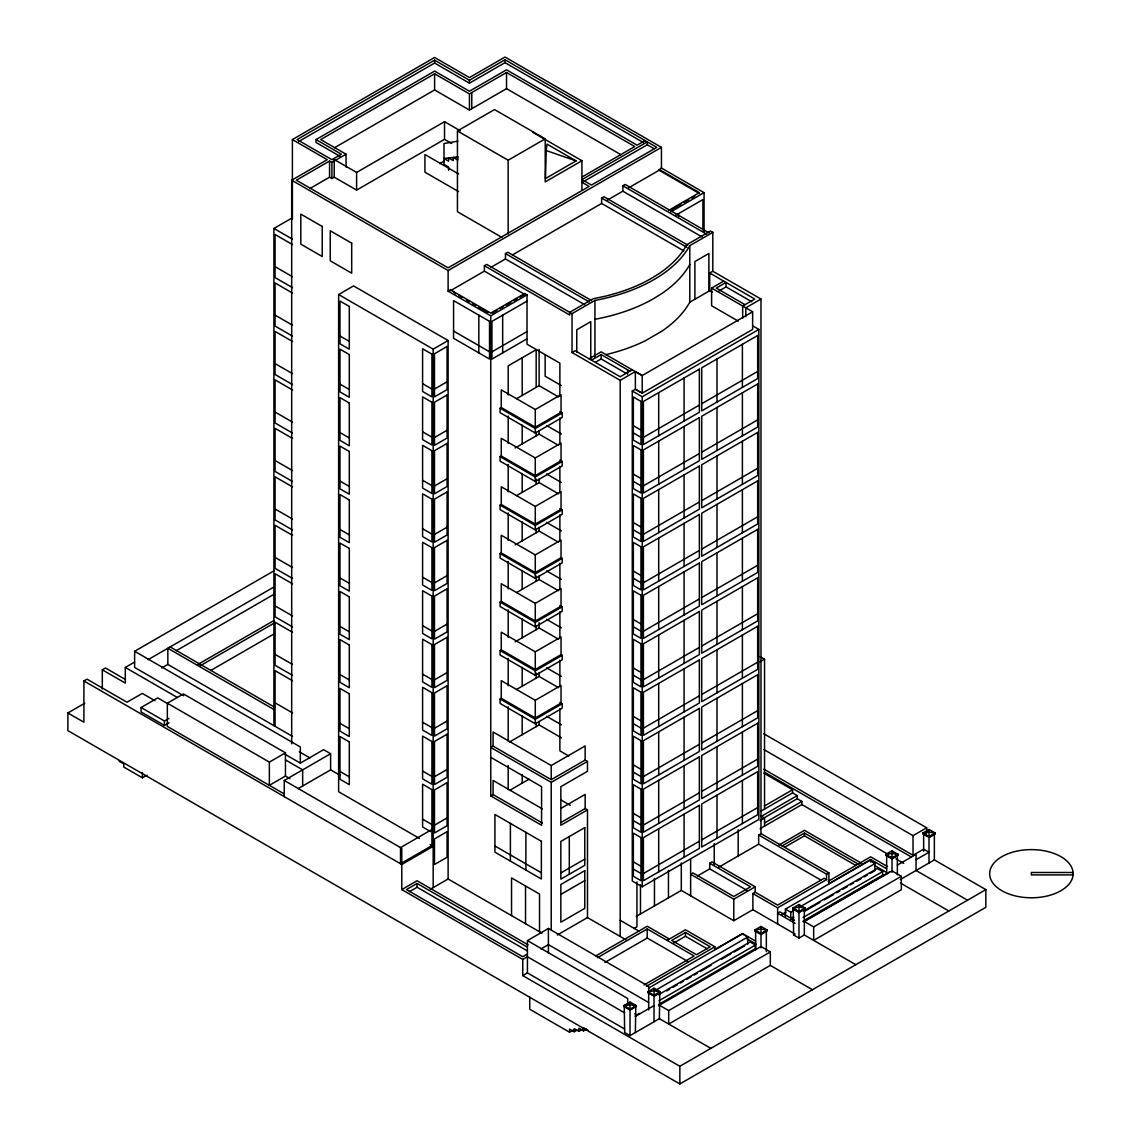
<?xml version="1.0" encoding="UTF-8"?>
<svg xmlns="http://www.w3.org/2000/svg" width="1141" height="1141" viewBox="0 0 1141 1141"><rect width="100%" height="100%" fill="white"/><g stroke="black" fill="none" stroke-linecap="round" stroke-linejoin="round"><path stroke-width="1.5" d="M704.068 231.723L704.068 192.644L661.438 168.027L661.438 147.36L448.113 270.531L448.113 291.183L490.758 315.8L490.758 795.919L493.083 794.564L493.083 780.43L542.374 808.883M546.239 150.569L545.484 178.567L576.077 160.895L547.01 144.123L546.239 150.569L576.077 160.895M594.932 319.28A146.733 84.719 0 0 0 653.836 298.514L661.709 293.594A146.733 84.719 0 0 0 689.792 264.512M292.396 219.058L292.396 139.573L434.607 57.464L469.45 77.574L505.007 57.05L661.438 147.36M583.479 181.619L647.275 144.779L647.275 141.883L581.967 179.593L591.466 185.07L656.774 147.36L505.007 59.746L469.45 80.269L434.607 60.159L297.059 139.573L331.903 159.683L341.387 154.206L316.028 139.573L316.028 142.468L339.89 156.246M298.585 141.584L434.607 63.055L469.45 83.179L505.007 62.641L643.524 142.625M316.028 139.573L434.607 71.113L469.45 91.223L506.533 69.815L637.106 145.192L645.064 140.6M581.953 177.04L634.767 146.547L506.533 72.511L469.45 93.919L434.607 73.794L320.692 139.573L346.051 154.206L346.051 167.128M334.541 147.717L434.607 89.954L469.45 110.064L506.533 88.656L621.032 154.762M291.682 743.846L291.682 180.207L327.239 159.683L292.396 139.573M346.051 154.206L331.903 162.379L329.564 161.024L296.346 180.207L448.113 267.835L589.127 186.425L581.924 182.26M309.938 188.522L329.564 177.183L331.903 178.524L334.227 177.183L356.605 190.105L444.519 139.345L451.693 143.495M334.227 177.183L334.227 159.512L356.605 172.434L444.519 121.688L460.308 130.787M273.911 725.647L273.911 228.457L291.982 218.017M501.997 237.456L457.441 211.727L457.441 130.958L494.495 109.565L545.213 138.845L545.213 181.918L581.924 160.724L581.924 190.333M439.613 163.719L444.006 161.181M457.441 130.958L508.144 160.239L545.213 138.845M419.46 838.421L338.62 791.74L338.62 294.549L353.553 285.92L448.113 340.531L448.113 878.998L541.989 933.195M559.874 396.055L559.874 363.166L527.014 344.211L527.014 294.863L524.689 293.508L524.689 294.392L484.383 271.13L484.383 265.739L486.708 264.398L572.026 313.647L594.932 300.425A146.733 84.719 0 0 0 653.836 279.673L653.893 279.631A146.619 84.648 0 0 0 689.777 245.657L712.811 232.365L712.811 271.244L760.99 299.042L760.99 833.643L828.894 872.851L828.894 883.619L870.64 859.515L886.7 868.786M584.691 304.69L505.463 258.95L505.463 253.573L507.802 252.218L591.594 300.596M512.409 254.942L601.621 203.44L601.621 198.049L603.96 196.708L687.752 245.087M702.057 236.929L622.843 191.189L622.843 185.798L625.168 184.457L708.96 232.835M448.113 291.183L450.453 289.828L490.758 313.105L524.689 293.508M699.404 193.528L659.099 170.251L661.438 168.027M484.383 271.13L450.453 290.713L450.453 289.828M491.044 267.279L505.463 258.95M606.855 200.417L622.843 191.189M628.263 188.065L659.099 170.251M668.569 210.443L699.404 192.644L659.099 169.367M492.299 313.09L496.92 310.423M500.015 308.641L503.095 306.858M506.176 305.089L510.811 302.408M513.892 300.625L516.973 298.842M520.054 297.074L524.689 294.392M670.109 210.443L680.906 204.21M683.987 202.428L688.608 199.761M691.703 197.978L694.783 196.195M490.758 315.8L527.014 294.863M670.837 211.827L704.068 192.644M338.62 294.549L433.181 349.146L448.113 340.531M527.014 301.124L491.928 321.391L491.928 359.087L527.014 338.82M675.486 215.407L702.913 199.575L702.913 230.026M491.928 351.842L527.014 331.575M434.479 389.052L447.087 381.779M572.026 313.647L572.026 352.526L575.135 350.729L620.191 376.744L632.228 369.798M605.828 354.666A146.733 84.719 0 0 0 645.307 340.76L661.709 331.289A146.733 84.719 0 0 0 689.792 302.208L709.702 290.698L709.702 273.027L712.811 271.244M434.479 437.516L447.087 430.243M559.874 411.63L562.199 412.985L562.199 417.463L535.272 433.01L500.1 412.7L500.1 408.207L501.256 407.537L535.272 427.176L561.044 412.3L561.044 394.643L535.272 409.519L501.256 389.88L501.256 407.537M516.573 398.694L539.108 385.687L558.519 396.897M589.127 358.802L601.164 351.856L642.183 375.546L642.24 393.174L635.337 389.252L632.285 391.021L632.285 881.023L642.24 886.771L758.851 819.452L758.851 329.435L753.16 326.155M738.241 321.134L711.613 305.759L711.613 288.088L723.694 281.114M591.452 360.157L601.164 354.551L629.903 371.139M595.616 362.168L601.164 358.959L626.109 373.364M719.058 290.898L726.033 286.876L751.748 301.723M102.305 688.964L102.305 669.824L105.485 667.984L125.41 679.494M183.73 695.782L134.624 667.442L134.624 651.283L273.869 570.899M900.235 879.611L934.365 859.915L985.838 889.623L985.838 907.295L679.851 1083.95L67.875 730.625L67.875 712.968L83.906 722.21L83.906 680.949L87.016 679.152L126.979 702.228L142.283 693.4L154.919 700.688M434.479 485.98L447.087 478.707M500.1 408.207L535.272 428.531L562.199 412.985M572.026 352.526L620.191 380.338L635.337 371.581L642.24 375.517L752.632 311.778L752.632 329.435L642.183 393.203M760.99 299.042L745.786 307.828L745.786 316.656M102.305 669.824L125.296 683.088L125.296 667.442L134.495 662.137M148.216 659.598L273.926 587.016M559.874 460.094L562.199 461.449L562.199 465.927L535.272 481.473L500.1 461.164L500.1 456.671L501.256 456.001L535.272 475.64L561.044 460.764L561.044 443.107L535.272 457.969L501.256 438.329L501.256 456.001M515.176 447.971L539.108 434.15L558.519 445.361M67.875 712.968L84.719 703.241M176.284 650.712L273.926 594.333M161.808 667.899L167.841 664.419L292.524 736.401M632.285 391.021L642.24 396.768L758.851 329.435M197.593 664.604L273.883 620.561M199.932 665.959L274.696 622.786M434.479 534.444L447.087 527.171M500.1 456.671L535.272 476.981L562.199 461.449M168.982 722.795L164.447 725.419L141.07 711.927L141.07 707.506L157.729 697.893L167.941 703.797M210.614 670.551L274.696 633.555M559.874 508.558L562.199 509.899L562.199 514.391L535.272 529.937L500.1 509.628L500.1 505.135L501.256 504.465L535.272 524.104L561.044 509.228L561.044 491.571L535.272 506.433L501.256 486.793L501.256 504.465M516.573 495.622L539.108 482.614L558.519 493.825M167.342 703.213L183.43 693.928L285.45 752.832L285.45 776.051L269.362 785.336L269.362 762.117L167.342 703.213L167.342 726.432L284.266 793.936M643.41 437.388L699.376 405.069M701.715 403.729L757.681 371.41M141.07 707.506L164.447 720.998L168.982 718.374M434.479 582.908L447.087 575.635M500.1 505.135L535.272 525.445L562.199 509.899M500.1 553.599L501.256 552.929L535.272 572.568L561.044 557.692L562.199 558.363L562.199 562.855L535.272 578.401L500.1 558.092L500.1 553.599L535.272 573.909L562.199 558.363M515.176 544.885L539.108 531.078L558.519 542.289M643.41 485.852L699.376 453.533M701.715 452.178L757.681 419.874M119.177 761.218L123.77 763.871L123.77 767.052L142.425 777.82L147.018 775.167M501.256 552.929L501.256 535.257L535.272 554.897L561.044 540.021L561.044 557.692M434.479 631.372L447.087 624.098M559.874 605.486L562.199 606.827L562.199 611.319L535.272 626.865L500.1 606.541L500.1 602.063L501.256 601.393L535.272 621.032L561.044 606.156L561.044 588.485L535.272 603.361L501.256 583.721L501.256 601.393M516.573 592.55L539.108 579.542L558.519 590.738M643.41 534.316L699.376 501.997M701.715 500.642L757.681 468.323M269.362 762.117L285.45 752.832M434.479 679.836L447.087 672.562M500.1 602.063L535.272 622.373L562.199 606.827M284.993 754.258L300.34 763.115L323.602 749.68L330.605 753.716L330.605 769.875L298.072 788.659M500.1 650.527L501.256 649.857L535.272 669.496L561.044 654.62L562.199 655.291L562.199 659.783L535.272 675.329L500.1 655.005L500.1 650.527L535.272 670.837L562.199 655.291M515.176 641.812L539.108 627.992L558.519 639.202M284.266 796.632L284.266 780.473L330.605 753.716M643.41 582.766L699.376 550.461M701.715 549.106L757.681 516.787M501.256 649.857L501.256 632.185L535.272 651.825L561.044 636.949L561.044 654.62M434.479 728.286L447.087 721.012M559.874 702.4L562.199 703.755L562.199 708.233L535.272 723.779L500.1 703.469L500.1 698.991L501.256 698.306L535.272 717.946L561.044 703.084L561.044 685.413L535.272 700.289L501.256 680.649L501.256 698.306M516.573 689.464L539.108 676.456L558.519 687.666M643.41 631.23L699.376 598.911M701.715 597.57L757.681 565.251M434.479 776.75L447.087 769.476M500.1 698.991L535.272 719.301L562.199 703.755M587.487 761.432L585.148 760.077L551.217 779.674L493.083 746.114L490.758 747.455L551.217 782.369L587.487 761.432L587.487 771.302L560.844 786.677L560.844 825.271L587.487 809.882L587.487 917.578L625.938 939.785M509.585 741.964L539.108 724.92L561.5 737.856M643.41 679.694L699.376 647.375M701.715 646.034L757.681 613.715M434.479 825.214L447.087 817.94M431.926 829.464L400.52 847.592L400.52 863.751L431.926 845.624L431.926 789.615L422.598 784.224L422.598 826.954L430.599 831.575M493.083 746.114L493.083 731.98L551.217 765.54L585.148 745.943L585.148 760.077M509.585 790.428L529.167 779.118M643.41 728.158L699.376 695.839M701.715 694.498L757.681 662.179M760.006 661.823L764.541 659.198L764.541 809.083M284.266 780.473L401.789 848.319L401.789 889.595L417.078 880.752L528.026 944.805M527.27 947.073L417.078 883.448L406.453 889.595L522.763 956.743L527.327 954.118M409.491 891.62L417.078 887.242L527.27 950.852M561.472 808.085L585.148 794.407L585.148 808.541L561.472 822.219M430.257 889.31L448.113 878.998M643.41 776.622L699.376 744.303M701.715 742.962L757.681 710.643M643.41 825.086L699.376 792.767M701.715 791.426L757.681 759.107M560.844 872.936L584.777 859.116M560.844 894.416L584.777 880.595M624.598 1028.997L527.427 972.902L527.427 940.583L548.407 928.474L648.673 986.366L648.673 1009.999M643.41 873.55L699.376 841.231M701.715 839.876L757.681 807.571M764.541 805.931L792.567 789.757L792.567 792.895L760.548 811.394M761.375 816.3L797.231 795.591L797.231 798.729L762.858 818.568M557.264 935.035L587.487 917.578M760.148 820.593L764.541 818.054L764.541 826.127M401.789 889.595L522.763 959.438L527.427 956.743L624.598 1012.851M540.92 948.955L548.407 944.634L648.673 1002.511M764.541 822.989L801.895 801.424L801.895 804.562L888.283 854.452M760.148 828.666L801.895 804.562M747.526 890.722L709.716 868.886L709.716 863.252L712.041 861.897L755.214 886.828L755.214 892.205L777.62 905.141L824.23 878.228L826.555 879.583L826.555 874.191L758.651 834.984L758.651 844.169L821.178 880.267M758.651 834.984L760.99 833.643M522.763 959.438L522.763 975.598L527.427 972.902M697.522 875.917L709.716 868.886M718.73 867.217L758.651 844.169M636.193 916.465L681.305 890.422L733.791 920.73L752.875 909.705L795.134 934.108L793.623 934.978L793.237 909.177M633.897 928.56L636.949 926.792L636.949 881.793M779.046 845.01L804.462 830.334L861.284 863.138M782.027 845.98L804.462 833.03L858.973 864.507M595.887 955.887L647.218 926.25L669.41 939.057M785.022 847.036L804.462 835.811L855.95 865.534M597.399 957.713L647.218 928.945L694.142 956.03L644.095 984.925M604.944 962.433L647.218 938.03L688.094 961.621M709.716 863.252L750.55 886.828L733.791 896.498L692.958 872.922L690.633 874.263L733.791 899.194L755.214 886.828M667.071 940.398L685.47 929.787L714.865 946.759L714.865 949.455M685.47 932.468L671.735 940.398L696.481 954.689L710.215 946.759L685.47 932.468L685.47 936.262L707.292 948.87M752.875 909.705L752.875 893.56L755.214 892.205M673.261 943.307L685.47 936.262M826.555 874.191L828.894 872.851M752.875 893.56L777.62 907.837L826.555 879.583M646.462 986.252L714.865 946.759M828.109 881.38L870.64 856.82L887.441 866.518M529.752 997.091L529.752 1009.243L569.544 1032.22L573.852 1029.724M715.535 949.07L742.463 933.523L755.599 941.111M649.058 987.835L742.377 933.951L747.726 937.046L747.726 944.12M785.407 916.18L785.407 909.106L869.556 860.528L874.919 863.623L874.919 870.683L870.326 873.336M763.857 749.551L913.028 835.668L926.677 827.795L926.677 833.13M569.544 1032.22L569.544 1029.068L574.208 1031.764L577.075 1030.109M574.208 1031.764L574.208 1028.626L578.872 1031.321L583.179 1028.84M630.017 1002.069L623.885 1005.606L623.885 1006.505L630.017 1010.042L636.15 1006.505L636.15 1005.606L630.017 1002.069L630.017 1035.614L624.669 1032.534L624.27 1006.733M654.021 988.206L647.888 991.743L647.888 992.641L654.021 996.179L660.154 992.641L660.154 991.743L654.021 988.206L654.021 1021.765M760.99 926.449L754.857 930.001L754.857 930.885L760.99 934.436L767.123 930.885L767.123 930.001L760.99 926.449L760.99 947.857M781.485 914.697L786.092 912.03M798.985 904.513L792.852 908.051L792.852 908.949L798.985 912.5L805.118 908.949L805.118 908.051L798.985 904.513L798.985 938.073L793.623 934.978M892.005 850.815L885.872 854.352L885.872 855.251L892.005 858.788L898.138 855.251L898.138 854.352L892.005 850.815L892.005 872.223M929.016 829.45L922.884 832.987L922.884 833.886L929.016 837.423L935.149 833.886L935.149 832.987L929.016 829.45L929.016 862.995M885.872 855.251L888.939 853.482M648.288 992.87L652.695 994.966M755.242 931.113L761.375 934.208M886.257 855.479L892.39 858.56M923.269 834.1L927.676 831.561M578.872 1031.321L578.872 1028.184L583.536 1030.865L586.403 1029.211M655.932 990.046L747.726 937.046M785.407 909.106L790.77 912.201L795.363 909.548M799.941 906.895L874.919 863.623M634.039 1007.275L630.403 1009.814M658.043 993.412L654.421 995.965M760.99 933.98L766.723 931.113M798.985 912.044L804.719 909.177M892.005 858.346L897.753 855.479M934.75 834.1L929.402 837.194M658.243 994.909L750.036 941.91L755.442 945.033L755.442 948.57L659.056 1004.223M803.777 910.889L877.215 868.486L882.635 871.61L882.635 875.147L803.079 921.072M666.644 990.93L669.71 989.161M672.762 987.393L677.355 984.74M680.421 982.986L683.473 981.217M686.54 979.449L691.118 976.796M694.184 975.027L697.251 973.259M700.303 971.49L711.014 965.315M721.725 959.125L730.896 953.833M733.963 952.065L744.674 945.875M793.822 917.507L790.77 919.275L790.77 912.201M804.533 911.317L819.837 902.488M824.43 899.835L833.6 894.53M836.667 892.775L839.719 891.007M842.785 889.238L847.378 886.586M850.43 884.817L853.497 883.048M856.549 881.28L861.141 878.641M864.208 876.873L867.26 875.104M659.056 1000.686L755.442 945.033M803.079 917.535L882.635 871.61M763.857 769.148L913.028 855.279L923.654 849.132L929.016 852.227L916.052 859.715M635.195 1015.861L639.488 1013.365M635.38 1016.374L654.021 1005.606M897.354 865.12L916.052 854.324L916.052 870.483L967.525 900.192M803.193 921.771L889.324 872.052M658.585 1005.663L760.99 946.545L770.318 951.936L770.318 965.4L668.712 1024.047L668.712 1010.598L770.318 951.936M813.661 926.906L901.333 876.288L901.333 889.752L813.661 940.369L813.661 926.906L804.334 921.514L892.005 870.911L901.333 876.288M630.017 1035.614L659.384 1018.671L710.857 1048.379M798.985 938.073L804.334 934.978L855.807 964.701M522.763 975.598L679.851 1066.279L985.838 889.623M457.94 141.156L444.006 143.524L444.006 164.361L448.598 167.014L448.598 170.194M1072.982 872.494L1031.393 872.494L1031.393 874.905L1072.982 874.905M647.275 144.779L654.064 148.701M712.811 232.365L710.486 231.024L686.939 244.616L682.746 251.234A143.438 82.808 0 0 1 659.198 273.512L651.497 278.318A143.438 82.808 0 0 1 604.573 296.36L593.106 298.785L569.701 312.306L569.701 315.002L484.383 265.739M532.747 132.327L581.924 160.724M622.843 185.798L706.636 234.176M601.621 198.049L686.939 247.312M601.621 203.44L683.887 250.934M709.702 273.027L754.772 299.042L742.677 306.03L742.677 318.396M745.016 304.676L716.277 288.088L726.033 282.455L726.033 286.876M711.613 288.088L752.632 311.778M709.702 290.698L712.512 292.31M458.596 173.96L424.937 154.52L424.937 172.191L458.596 191.617M505.463 253.573L589.255 301.937M291.682 180.207L448.113 270.531M642.24 393.174L635.394 389.224L635.337 371.581M455.815 293.822L452.777 291.183M458.853 295.576L461.891 297.33M466.455 299.955L469.493 301.709M472.531 303.463L475.569 305.218M478.607 306.972L487.72 312.235M633.341 425.679L640.971 430.086M561.315 385.558L545.141 376.216L545.141 355.008M633.341 432.924L640.971 437.331M453.576 331.047L489.532 351.799M273.911 228.457L292.396 239.125M292.524 244.588L275.067 234.504L275.067 277.591L292.524 287.66M275.067 266.666L292.524 276.735M633.341 474.143L640.971 478.55M546.61 425.522L561.315 434.008M633.341 481.388L640.971 485.795M292.524 293.052L275.067 282.968L275.067 326.055L292.524 336.124M339.975 335.996L349.303 341.373M422.598 383.69L431.926 389.081M275.067 315.13L292.524 325.199M633.341 522.607L640.971 527.014M546.61 473.986L561.315 482.472M633.341 529.852L640.971 534.245M292.524 341.501L275.067 331.432L275.067 374.505L292.524 384.588M339.975 384.103L349.303 389.495M422.598 431.811L431.926 437.188M275.067 363.58L292.524 373.663M633.341 571.07L640.971 575.478M546.61 522.45L561.315 530.936M633.341 578.316L640.971 582.709M760.006 656.588L764.541 659.198M292.524 389.965L275.067 379.896L275.067 422.969L292.524 433.052M339.975 432.567L349.303 437.959M422.598 480.275L431.926 485.652M275.067 412.044L292.524 422.127M633.341 619.534L640.971 623.927M546.61 570.914L561.315 579.4M633.341 626.78L640.971 631.173M292.524 438.429L275.067 428.36L275.067 471.433L292.524 481.502M339.975 481.031L349.303 486.423M422.598 528.739L431.926 534.116M763.657 733.677L926.677 827.795M927.676 836.196L923.654 833.886L923.654 851.229M275.067 460.508L292.524 470.591M633.341 667.998L640.971 672.391M546.61 619.363L561.315 627.864M633.341 675.244L640.971 679.637M292.524 486.893L275.067 476.824L275.067 519.897L292.524 529.966M764.456 772.186L911.459 857.062M763.928 773.227L792.567 789.757M339.975 529.495L349.303 534.872M422.598 577.203L431.926 582.58M792.567 792.895L797.231 795.591M892.39 851.928L898.138 855.251M797.231 798.729L801.895 801.424M895.999 858.902L903.715 863.352M275.067 508.972L292.524 519.041M633.341 716.462L640.971 720.855M546.61 667.827L561.315 676.328M633.341 723.694L640.971 728.101M875.019 865.748L886.7 872.494M900.392 883.02L948.827 910.989M292.524 535.357L275.067 525.288L275.067 568.361L292.524 578.43M760.548 815.744L764.541 818.054M339.975 577.959L349.303 583.336M422.598 625.653L431.926 631.044M275.067 557.436L292.524 567.505M633.341 764.912L640.971 769.319M546.61 716.291L561.315 724.792M633.341 772.157L640.971 776.565M292.524 583.821L275.067 573.738L275.067 616.825L292.524 626.894M568.788 756.027L559.874 750.864L559.874 708.647M339.975 626.423L349.303 631.8M422.598 674.117L431.926 679.508M275.067 605.9L292.524 615.969M633.341 813.376L640.971 817.783M793.623 908.949L799.37 912.272M633.341 820.621L640.971 825.029M794.55 920.302L779.945 911.873L777.62 913.228L795.134 923.34M292.524 632.285L275.067 622.202L275.067 665.289L292.524 675.358M585.148 808.541L587.487 809.882M490.758 757.324L541.576 786.662L541.576 825.257L490.758 795.919M561.358 800.183L570.286 805.346M339.975 674.531L349.303 679.922M422.598 722.239L431.926 727.616M275.067 654.364L292.524 664.433M633.341 861.84L640.971 866.247M633.341 869.085L640.971 873.493M747.013 938.843L756.126 944.106M493.083 794.564L542.374 823.018M292.524 680.749L275.067 670.666L275.067 726.318M770.318 965.4L812.449 989.732M339.975 723.337L349.303 728.728M422.598 771.045L431.926 776.436M275.067 702.827L292.524 712.897M170.18 646.918L274.696 707.263M273.911 709.502L167.841 648.259L167.841 664.419M494.923 845.98L541.362 872.794M620.191 920.316L638.846 931.085M134.624 651.283L300.34 746.956L300.34 763.115M339.975 771.459L349.303 776.836M422.598 819.167L431.926 824.544M299.284 751.791L309.924 757.938M330.605 769.875L339.776 775.181M125.296 667.442L177.311 697.465M285.45 759.892L302.665 769.847L302.665 785.992M430.128 844.582L433.181 846.351L401.789 864.479L83.906 680.949M285.45 776.051L289.914 778.633M654.421 989.333L660.154 992.641M659.769 992.87L659.384 1018.671M659.384 1005.207L668.712 1010.598M527.427 940.583L627.693 998.475L627.693 1004.936M631.843 1004.023L636.15 1006.505M635.765 1006.733L635.38 1032.534M626.01 1007.275L628.677 1008.815M634.824 1013.821L637.163 1015.162M588.2 1030.423L583.536 1027.727L583.536 1030.865M934.365 833.886L934.365 859.915M913.028 835.668L913.028 855.279M897.354 855.251L897.354 874.819M886.643 855.251L886.643 874.334M870.64 859.515L870.64 861.983M804.462 833.03L804.462 835.811M804.334 908.949L804.334 934.978M793.066 917.064L793.066 920.602M777.62 907.837L777.62 923.996M766.338 930.885L766.338 951.708M755.627 930.885L755.627 949.982M742.392 344.325L742.392 387.412M742.392 392.789L742.392 435.876M742.392 441.253L742.392 484.34M742.392 489.717L742.392 532.79M742.392 538.181L742.392 581.254M742.392 586.645L742.392 629.718M742.392 635.109L742.392 678.182M742.392 683.573L742.392 726.646M742.392 732.023L742.392 775.11M742.392 780.487L742.392 823.574M738.184 829.807L738.184 855.978M733.791 899.194L733.791 920.73M717.004 358.987L717.004 402.06M717.004 407.451L717.004 450.524M717.004 455.901L717.004 498.988M717.004 504.365L717.004 547.452M717.004 552.829L717.004 595.902M717.004 601.293L717.004 644.365M717.004 649.757L717.004 692.829M717.004 698.221L717.004 741.293M717.004 746.685L717.004 789.757M717.004 795.149L717.004 838.221M714.237 843.627L714.237 864.564M708.875 291.183L708.875 253.487L694.898 261.56L694.898 299.256M690.633 859.116L690.633 895.799M689.792 245.657L689.792 302.208M684.072 377.999L684.072 421.072M684.072 426.463L684.072 469.536M684.072 474.913L684.072 518M684.072 523.377L684.072 566.464M684.072 571.841L684.072 614.928M684.072 620.305L684.072 663.377M684.072 668.769L684.072 711.841M684.072 717.233L684.072 760.305M684.072 765.697L684.072 808.769M684.072 814.161L684.072 857.233M681.305 863.01L681.305 890.422M679.851 1066.279L679.851 1083.95M678.567 213.638L678.567 217.018M668.455 870.426L668.455 897.839M658.699 392.647L658.699 435.719M658.699 441.111L658.699 484.183M658.699 489.575L658.699 532.647M658.699 538.039L658.699 581.111M658.699 586.488L658.699 629.575M658.699 634.952L658.699 678.039M658.699 683.416L658.699 726.489M658.699 731.88L658.699 774.953M658.699 780.344L658.699 823.417M658.699 828.808L658.699 871.881M654.463 878.499L654.463 905.911M647.218 928.945L647.218 938.03M642.24 396.768L642.24 886.771M640.472 884.86L640.472 913.998M627.564 369.798L627.564 374.205M620.191 380.338L620.191 936.461M601.164 354.551L601.164 358.959M594.932 300.425L594.932 356.962M590.767 359.372L590.767 321.676L576.775 329.749L576.775 352.027M569.302 836.538L569.302 874.234M559.874 417.877L559.874 444.263M559.874 466.341L559.874 492.727M559.874 514.805L559.874 541.191M559.874 563.269L559.874 589.655M559.874 611.733L559.874 638.119M559.874 660.197L559.874 686.582M551.217 765.54L551.217 779.674M551.217 782.369L551.217 929.644M548.407 928.474L548.407 953.32M539.522 931.769L539.522 894.073L511.539 877.914L511.539 915.61M539.108 349.346L539.108 385.687M539.108 430.628L539.108 434.15M539.108 479.092L539.108 482.614M539.108 527.556L539.108 531.078M539.108 576.02L539.108 579.542M539.108 622.715L539.108 627.992M539.108 672.948L539.108 676.456M539.108 721.412L539.108 724.92M536.17 387.384L536.17 349.688L508.187 365.847L508.187 394.971M536.17 432.425L536.17 435.848M536.17 479.177L536.17 484.312M536.17 529.353L536.17 532.776M536.17 576.091L536.17 581.24M536.17 626.266L536.17 629.704M536.17 673.019L536.17 678.153M536.17 723.194L536.17 726.617M535.272 409.519L535.272 427.176M535.272 428.531L535.272 433.01M535.272 457.969L535.272 475.64M535.272 476.981L535.272 481.473M535.272 506.433L535.272 524.104M535.272 525.445L535.272 529.937M535.272 554.897L535.272 572.568M535.272 573.909L535.272 578.401M535.272 603.361L535.272 621.032M535.272 622.373L535.272 626.865M535.272 651.825L535.272 669.496M535.272 670.837L535.272 675.329M535.272 700.289L535.272 717.946M535.272 719.301L535.272 723.779M525.887 832.345L525.887 870.041M525.53 886.001L525.53 923.682M522.179 357.775L522.179 395.471M522.179 425.08L522.179 443.92M522.179 473.544L522.179 492.384M522.179 522.008L522.179 540.848M522.179 570.471L522.179 589.312M522.179 618.921L522.179 637.776M522.179 667.385L522.179 686.24M522.179 715.849L522.179 734.704M522.179 774.596L522.179 783.154M510.398 823.417L510.398 861.098M508.144 160.239L508.144 233.976M508.187 416.023L508.187 443.435M508.187 464.487L508.187 491.899M508.187 512.951L508.187 540.363M508.187 561.415L508.187 588.827M508.187 609.879L508.187 637.291M508.187 658.328L508.187 685.741M508.187 706.792L508.187 741.065M508.187 765.54L508.187 789.529M506.533 72.511L506.533 88.656M505.007 59.746L505.007 62.641M502.668 315.187L502.668 352.883M478.821 315.173L478.821 352.869M471.775 92.564L471.775 108.723M469.45 80.269L469.45 83.179M469.45 93.919L469.45 110.064M444.519 121.688L444.519 139.345M434.607 60.159L434.607 63.055M434.607 73.794L434.607 89.954M433.181 349.146L433.181 887.612M417.078 883.448L417.078 887.242M356.605 172.434L356.605 190.105M331.903 162.379L331.903 178.524M329.564 161.024L329.564 177.183M164.447 720.998L164.447 725.419M142.425 772.585L142.425 777.82M1073.125 873.692L1072.768 876.844A41.732 24.089 0 0 1 1008.972 894.016A41.732 24.089 0 0 1 1008.972 853.382A41.732 24.089 0 0 1 1072.768 870.554L1073.125 873.692M447.087 346.507L434.479 353.781L434.479 396.854L447.087 389.58L447.087 346.507M447.087 394.971L434.479 402.245L434.479 445.318L447.087 438.044L447.087 394.971M447.087 443.435L434.479 450.709L434.479 493.782L447.087 486.508L447.087 443.435M447.087 491.899L434.479 499.173L434.479 542.246L447.087 534.972L447.087 491.899M699.376 369.156L643.41 401.475L643.41 444.562L699.376 412.243L699.376 369.156M757.681 335.497L701.715 367.816L701.715 410.888L757.681 378.57L757.681 335.497M447.087 540.349L434.479 547.623L434.479 590.71L447.087 583.436L447.087 540.349M699.376 417.62L643.41 449.939L643.41 493.012L699.376 460.707L699.376 417.62M757.681 383.961L701.715 416.28L701.715 459.352L757.681 427.034L757.681 383.961M447.087 588.813L434.479 596.087L434.479 639.174L447.087 631.9L447.087 588.813M699.376 466.084L643.41 498.403L643.41 541.476L699.376 509.157L699.376 466.084M757.681 432.425L701.715 464.744L701.715 507.816L757.681 475.497L757.681 432.425M447.087 637.277L434.479 644.551L434.479 687.638L447.087 680.35L447.087 637.277M699.376 514.548L643.41 546.867L643.41 589.94L699.376 557.621L699.376 514.548M757.681 480.889L701.715 513.208L701.715 556.28L757.681 523.961L757.681 480.889M447.087 685.741L434.479 693.015L434.479 736.088L447.087 728.814L447.087 685.741M699.376 563.012L643.41 595.331L643.41 638.404L699.376 606.085L699.376 563.012M757.681 529.353L701.715 561.657L701.715 604.744L757.681 572.425L757.681 529.353M447.087 734.205L434.479 741.479L434.479 784.552L447.087 777.278L447.087 734.205M699.376 611.476L643.41 643.795L643.41 686.868L699.376 654.549L699.376 611.476M757.681 577.802L701.715 610.121L701.715 653.208L757.681 620.889L757.681 577.802M447.087 782.669L434.479 789.943L434.479 833.016L447.087 825.742L447.087 782.669M699.376 659.94L643.41 692.245L643.41 735.332L699.376 703.013L699.376 659.94M757.681 626.266L701.715 658.585L701.715 701.672L757.681 669.353L757.681 626.266M447.087 831.675L434.479 838.949L434.479 864.521L447.087 857.248L447.087 831.675M699.376 708.39L643.41 740.709L643.41 783.796L699.376 751.477L699.376 708.39M757.681 674.73L701.715 707.049L701.715 750.122L757.681 717.817L757.681 674.73M699.376 756.854L643.41 789.173L643.41 832.26L699.376 799.941L699.376 756.854M757.681 723.194L701.715 755.513L701.715 798.586L757.681 766.267L757.681 723.194M584.777 827.61L560.844 841.43L560.844 879.112L584.777 865.292L584.777 827.61M584.777 870.683L560.844 884.503L560.844 922.199L584.777 908.379L584.777 870.683M699.376 805.318L643.41 837.637L643.41 880.709L699.376 848.405L699.376 805.318M757.681 771.658L701.715 803.977L701.715 847.05L757.681 814.731L757.681 771.658M636.15 1005.606L630.017 1009.143L623.885 1005.606L630.017 1004.708L636.15 1005.606M660.154 991.743L654.021 995.28L647.888 991.743L654.021 990.844L660.154 991.743M767.123 930.001L760.99 933.538L754.857 930.001L760.99 929.102L767.123 930.001M805.118 908.051L798.985 911.602L792.852 908.051L798.985 907.152L805.118 908.051M898.138 854.352L892.005 857.889L885.872 854.352L892.005 853.454L898.138 854.352M935.149 832.987L929.016 836.524L922.884 832.987L929.016 832.089L935.149 832.987M457.769 156.887L444.006 158.471L448.598 161.123L448.598 157.943L453.191 160.596L453.191 157.415L457.769 160.068L457.769 156.887M640.971 401.418L633.341 397.025L633.341 440.098L640.971 444.505L640.971 401.418M489.532 321.348L453.576 300.596L453.576 338.292L489.532 359.044L489.532 321.348M351.685 243.161L330.262 230.796L330.262 260.818L351.685 273.184L351.685 243.161M322.233 226.474L300.81 214.109L300.81 244.145L322.233 256.511L322.233 226.474M640.971 449.882L633.341 445.475L633.341 488.562L640.971 492.955L640.971 449.882M349.303 306.444L339.975 301.067L339.975 343.798L349.303 349.175L349.303 306.444M431.926 354.152L422.598 348.761L422.598 391.491L431.926 396.883L431.926 354.152M640.971 498.346L633.341 493.939L633.341 537.026L640.971 541.419L640.971 498.346M349.303 354.566L339.975 349.175L339.975 391.905L349.303 397.296L349.303 354.566M431.926 402.26L422.598 396.883L422.598 439.613L431.926 444.99L431.926 402.26M640.971 546.81L633.341 542.403L633.341 585.49L640.971 589.883L640.971 546.81M349.303 403.03L339.975 397.639L339.975 440.369L349.303 445.76L349.303 403.03M431.926 450.724L422.598 445.347L422.598 488.077L431.926 493.454L431.926 450.724M640.971 595.274L633.341 590.867L633.341 633.94L640.971 638.347L640.971 595.274M349.303 451.494L339.975 446.102L339.975 488.833L349.303 494.21L349.303 451.494M431.926 499.188L422.598 493.811L422.598 536.541L431.926 541.918L431.926 499.188M640.971 643.738L633.341 639.331L633.341 682.404L640.971 686.811L640.971 643.738M349.303 499.943L339.975 494.566L339.975 537.297L349.303 542.674L349.303 499.943M431.926 547.651L422.598 542.275L422.598 584.991L431.926 590.382L431.926 547.651M640.971 692.188L633.341 687.795L633.341 730.868L640.971 735.275L640.971 692.188M349.303 548.407L339.975 543.03L339.975 585.761L349.303 591.138L349.303 548.407M431.926 596.115L422.598 590.724L422.598 633.455L431.926 638.846L431.926 596.115M640.971 740.652L633.341 736.259L633.341 779.332L640.971 783.739L640.971 740.652M349.303 596.871L339.975 591.494L339.975 634.225L349.303 639.602L349.303 596.871M431.926 644.579L422.598 639.188L422.598 681.919L431.926 687.31L431.926 644.579M640.971 789.116L633.341 784.723L633.341 827.795L640.971 832.188L640.971 789.116M349.303 644.993L339.975 639.602L339.975 682.332L349.303 687.723L349.303 644.993M431.926 692.687L422.598 687.31L422.598 730.04L431.926 735.417L431.926 692.687M640.971 837.58L633.341 833.172L633.341 876.259L640.971 880.652L640.971 837.58M349.303 693.799L339.975 688.408L339.975 731.139L349.303 736.53L349.303 693.799M431.926 741.507L422.598 736.116L422.598 778.847L431.926 784.224L431.926 741.507M541.362 841.288L494.923 814.474L494.923 852.17L541.362 878.984L541.362 841.288M349.303 741.907L339.975 736.53L339.975 779.26L349.303 784.637L349.303 741.907"/></g></svg>
